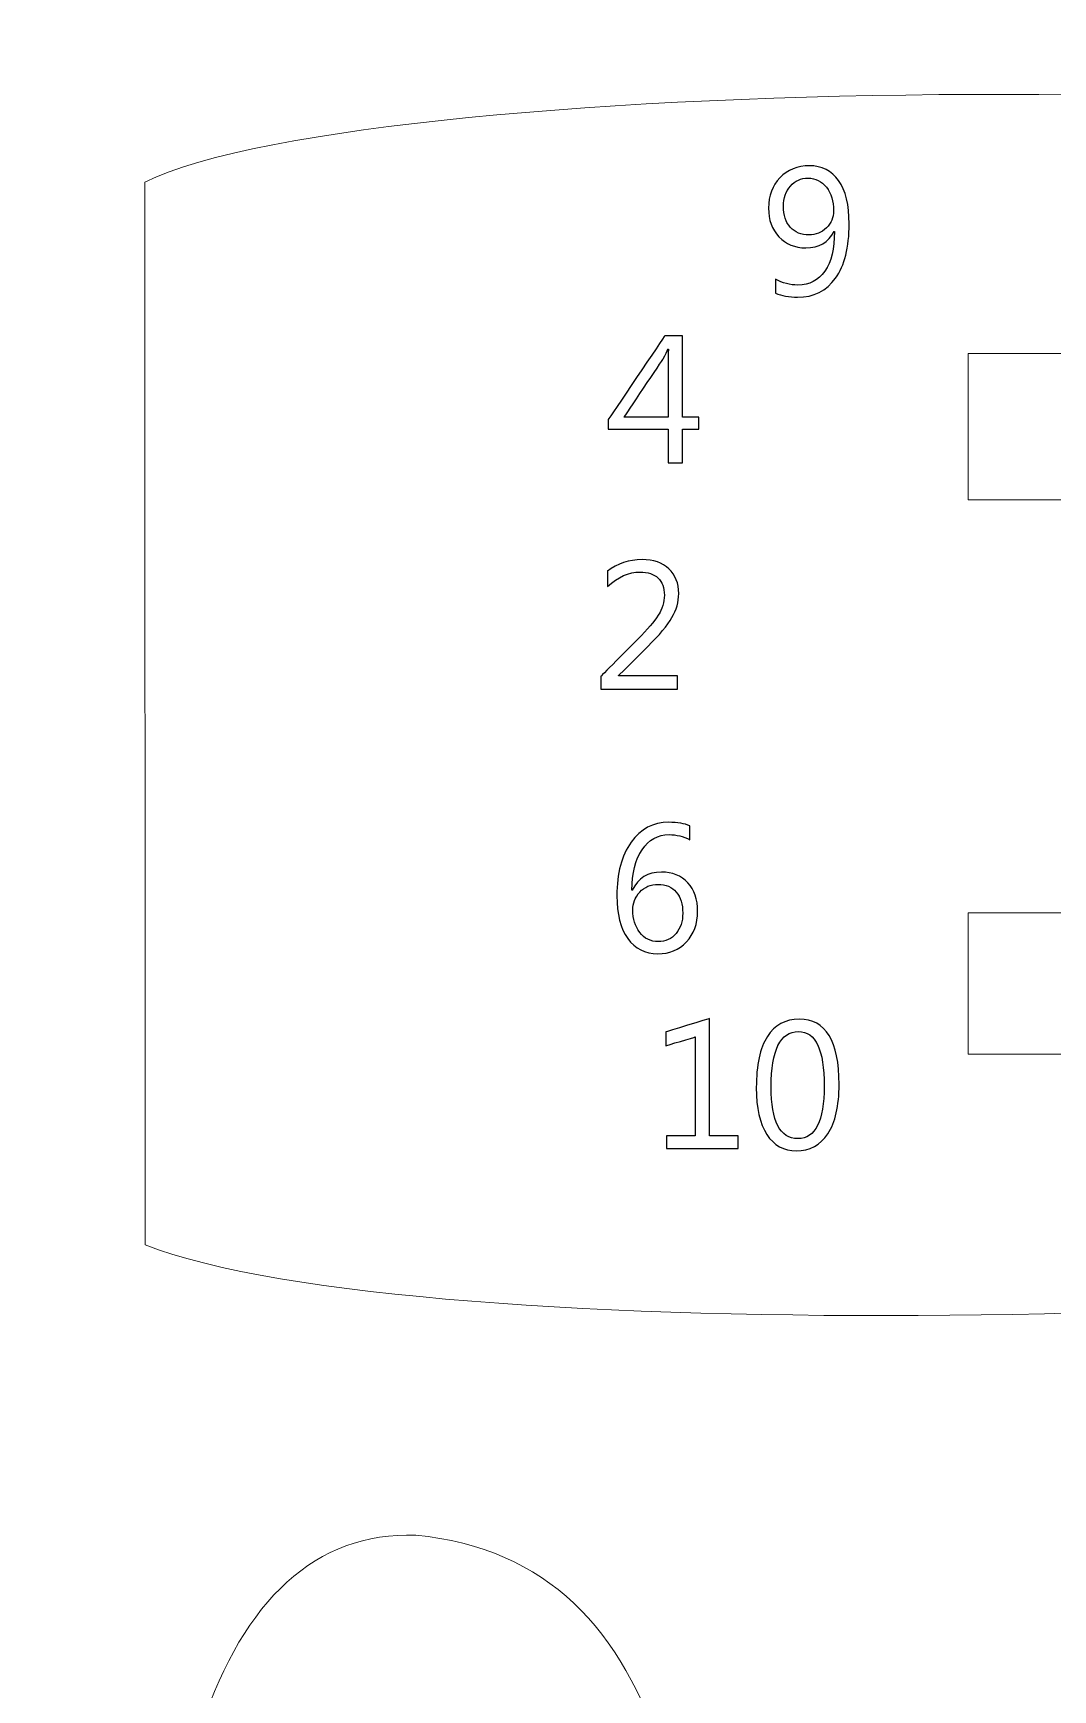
# Model space of a CAD drawing. Header units: centimetres. Extents: x -494 to 505, y -672 to 577.
# Drawn here: x 240 to 300.4, y 412.1 to 510.1 of the extents above; entities that cross this region are included whole.
import ezdxf

# ---------------------------------------------------------------- set-up
doc = ezdxf.new("R2010")
doc.units = ezdxf.units.CM
doc.header["$MEASUREMENT"] = 0
doc.layers.add('Camada 1', color=7, linetype='Continuous')
doc.layers.add('Camada 2', color=10, linetype='Continuous')

msp = doc.modelspace()

# ---------------------------------------------------------------- linework, layer by layer
at = {"layer": 'Camada 1', "lineweight": 9}
for points, knots in [([(489.321094, 568.113926), (482.406706, 574.1035), (461.580484, 576.27647), (432.632866, 575.477132), (432.632866, 575.477132), (375.831354, 571.713868), (319.933828, 566.395616), (265.188446, 559.383184), (265.188446, 559.383184), (251.700538, 557.120806), (244.122448, 551.47972), (244.89664, 542.164016), (244.89664, 542.164016), (245.946168, 533.691084), (255.565402, 526.76806), (265.351006, 526.908268), (265.351006, 526.908268), (303.724818, 528.292314), (336.685382, 521.534644), (376.517662, 498.687598), (376.517662, 498.687598), (410.231844, 479.736912), (448.75323, 453.325484), (480.20478, 439.152792), (480.20478, 439.152792), (480.20478, 439.152792), (483.89413, 437.94299), (483.89413, 437.94299), (483.89413, 437.94299), (488.61345, 436.755286), (491.374684, 437.36514), (491.883954, 440.406028), (491.883954, 440.406028), (504.57227, 475.358206), (499.265448, 542.30778), (489.321094, 568.113926)], [0, 0, 0, 0, 0.1, 0.1, 0.1, 0.10000001, 0.2, 0.2, 0.2, 0.20000001, 0.3, 0.3, 0.3, 0.30000001, 0.4, 0.4, 0.4, 0.40000001, 0.5, 0.5, 0.5, 0.50000001, 0.6, 0.6, 0.6, 0.60000001, 0.7, 0.7, 0.7, 0.70000001, 0.8, 0.8, 0.8, 0.80000001, 1, 1, 1, 1]), ([(246.631714, 501.335548), (246.631714, 501.335548), (246.646446, 438.425336), (246.646446, 438.425336), (246.646446, 438.425336), (262.68553, 432.116484), (325.299578, 433.621688), (343.705942, 438.422796), (343.705942, 438.422796), (343.705942, 438.422796), (343.701878, 449.712588), (343.701878, 449.712588), (343.701878, 449.712588), (343.701878, 449.712588), (295.387014, 449.712588), (295.387014, 449.712588), (295.387014, 449.712588), (295.387014, 449.712588), (295.387014, 458.069696), (295.387014, 458.069696), (295.387014, 458.069696), (295.387014, 458.069696), (343.704418, 458.068172), (343.704418, 458.068172), (343.704418, 458.068172), (343.704418, 458.068172), (343.70899, 482.522784), (343.70899, 482.522784), (343.70899, 482.522784), (343.70899, 482.522784), (295.387014, 482.522784), (295.387014, 482.522784), (295.387014, 482.522784), (295.387014, 482.522784), (295.387014, 491.195868), (295.387014, 491.195868), (295.387014, 491.195868), (295.387014, 491.195868), (343.704926, 491.195868), (343.704926, 491.195868), (343.704926, 491.195868), (343.704926, 491.195868), (343.704926, 501.331484), (343.704926, 501.331484), (343.704926, 501.331484), (331.314806, 508.508), (260.240018, 507.986792), (246.631714, 501.335548)], [0, 0, 0, 0, 0.076923077, 0.076923077, 0.076923077, 0.076923087, 0.153846154, 0.153846154, 0.153846154, 0.153846164, 0.230769231, 0.230769231, 0.230769231, 0.230769241, 0.307692308, 0.307692308, 0.307692308, 0.307692318, 0.384615385, 0.384615385, 0.384615385, 0.384615395, 0.461538462, 0.461538462, 0.461538462, 0.461538472, 0.538461538, 0.538461538, 0.538461538, 0.538461548, 0.615384615, 0.615384615, 0.615384615, 0.615384625, 0.692307692, 0.692307692, 0.692307692, 0.692307702, 0.769230769, 0.769230769, 0.769230769, 0.769230779, 0.846153846, 0.846153846, 0.846153846, 0.846153856, 1, 1, 1, 1]), ([(288.960814, 353.67214), (288.960814, 353.67214), (306.821586, 353.757484), (306.821586, 353.757484), (306.821586, 353.757484), (306.821586, 353.757484), (306.803806, 326.357488), (306.803806, 326.357488), (306.803806, 326.357488), (306.803806, 326.357488), (315.147198, 326.356472), (315.147198, 326.356472), (315.147198, 326.356472), (315.147198, 326.356472), (315.160914, 353.57562), (315.160914, 353.57562), (315.160914, 353.57562), (315.160914, 353.57562), (341.611458, 353.57562), (341.611458, 353.57562), (341.611458, 353.57562), (341.611458, 353.57562), (341.611458, 326.355964), (341.611458, 326.355964), (341.611458, 326.355964), (341.611458, 326.355964), (349.923862, 326.357996), (349.923862, 326.357996), (349.923862, 326.357996), (349.923862, 326.357996), (349.92691, 353.617276), (349.92691, 353.617276), (349.92691, 353.617276), (349.92691, 353.617276), (376.460766, 353.605592), (376.460766, 353.605592), (376.460766, 353.605592), (376.460766, 353.605592), (376.395234, 326.36714), (376.395234, 326.36714), (376.395234, 326.36714), (376.395234, 326.36714), (384.838194, 326.357488), (384.838194, 326.357488), (384.838194, 326.357488), (384.838194, 326.357488), (384.869182, 353.677728), (384.869182, 353.677728), (384.869182, 353.677728), (384.869182, 353.677728), (411.304994, 353.702112), (411.304994, 353.702112), (411.304994, 353.702112), (411.304994, 353.702112), (411.304994, 326.35952), (411.304994, 326.35952), (411.304994, 326.35952), (411.304994, 326.35952), (419.585902, 326.365108), (419.585902, 326.365108), (419.585902, 326.365108), (419.585902, 326.365108), (419.720522, 353.670108), (419.720522, 353.670108), (419.720522, 353.670108), (419.720522, 353.670108), (446.437766, 353.618292), (446.437766, 353.618292), (446.437766, 353.618292), (446.437766, 353.618292), (446.52311, 326.358504), (446.52311, 326.358504), (446.52311, 326.358504), (446.52311, 326.358504), (454.750678, 326.360536), (454.750678, 326.360536), (454.750678, 326.360536), (454.750678, 326.360536), (454.791826, 353.618292), (454.791826, 353.618292), (454.791826, 353.618292), (454.791826, 353.618292), (489.229146, 353.633024), (489.229146, 353.633024), (489.229146, 353.633024), (489.229146, 353.633024), (489.287566, 342.489536), (489.287566, 342.489536), (489.287566, 342.489536), (489.287566, 342.489536), (481.005134, 342.497156), (481.005134, 342.497156), (481.005134, 342.497156), (481.005134, 342.497156), (481.005642, 309.723028), (481.005642, 309.723028), (481.005642, 309.723028), (481.005642, 309.723028), (489.285534, 309.728616), (489.285534, 309.728616), (489.285534, 309.728616), (489.285534, 309.728616), (489.28401, 298.680632), (489.28401, 298.680632), (489.28401, 298.680632), (489.28401, 298.680632), (280.265378, 298.67606), (280.265378, 298.67606), (280.265378, 298.67606), (280.265378, 298.67606), (280.256742, 315.430408), (280.256742, 315.430408), (280.256742, 315.430408), (280.256742, 315.430408), (252.19279, 315.430408), (252.19279, 315.430408), (252.19279, 315.430408), (247.88749, 315.334904), (245.91899, 310.748172), (245.883938, 302.43526), (245.883938, 302.43526), (246.230902, 288.837116), (238.245142, 283.140404), (231.76103, 283.8704), (231.76103, 283.8704), (231.76103, 283.8704), (235.595922, 314.865512), (235.595922, 314.865512), (235.595922, 314.865512), (235.595922, 314.865512), (227.385626, 315.718444), (227.385626, 315.718444), (227.385626, 315.718444), (227.385626, 315.718444), (224.653602, 295.469056), (224.653602, 295.469056), (224.653602, 295.469056), (224.653602, 295.469056), (5.72135, 295.22674), (5.72135, 295.22674), (5.72135, 295.22674), (5.72135, 295.22674), (5.716778, 279.167844), (5.716778, 279.167844), (5.716778, 279.167844), (5.716778, 279.167844), (-2.628138, 279.165304), (-2.628138, 279.165304), (-2.628138, 279.165304), (-2.628138, 279.165304), (-2.98577, 224.0915), (-2.98577, 224.0915), (-2.98577, 224.0915), (-2.98577, 224.0915), (-88.789002, 214.483696), (-88.789002, 214.483696), (-88.789002, 214.483696), (-88.789002, 214.483696), (-160.134554, 214.52332), (-160.134554, 214.52332), (-160.134554, 214.52332), (-163.876482, 213.130384), (-165.443662, 209.995516), (-164.388038, 204.757528), (-164.388038, 204.757528), (-164.388038, 204.757528), (-161.889694, 196.939916), (-161.889694, 196.939916), (-161.889694, 196.939916), (-159.55137, 189.6237), (-158.882842, 185.430668), (-164.745162, 183.003444), (-164.745162, 183.003444), (-164.745162, 183.003444), (-175.274478, 179.070508), (-175.274478, 179.070508), (-175.274478, 179.070508), (-189.770766, 172.492416), (-191.904366, 158.459424), (-185.580274, 139.325096), (-185.580274, 139.325096), (-182.29707, 128.78308), (-186.260486, 121.438924), (-192.412366, 123.689364), (-192.412366, 123.689364), (-192.412366, 123.689364), (-261.359142, 146.906996), (-261.359142, 146.906996), (-261.359142, 146.906996), (-259.768086, 152.90292), (-257.854958, 158.898844), (-255.620774, 164.893752), (-255.620774, 164.893752), (-255.620774, 164.893752), (-235.993178, 156.483304), (-235.993178, 156.483304), (-235.993178, 156.483304), (-235.993178, 156.483304), (-233.24947, 164.39388), (-233.24947, 164.39388), (-233.24947, 164.39388), (-233.24947, 164.39388), (-252.959362, 172.804328), (-252.959362, 172.804328), (-252.959362, 172.804328), (-249.96013, 179.295044), (-246.799354, 185.623708), (-243.478558, 191.789812), (-243.478558, 191.789812), (-243.478558, 191.789812), (-223.85147, 181.048152), (-223.85147, 181.048152), (-223.85147, 181.048152), (-223.85147, 181.048152), (-219.526358, 188.126116), (-219.526358, 188.126116), (-219.526358, 188.126116), (-219.526358, 188.126116), (-238.904526, 198.951596), (-238.904526, 198.951596), (-238.904526, 198.951596), (-235.729018, 204.52842), (-232.421938, 209.843116), (-228.924866, 214.772748), (-228.924866, 214.772748), (-228.924866, 214.772748), (-210.96097, 202.698604), (-210.96097, 202.698604), (-210.96097, 202.698604), (-210.96097, 202.698604), (-206.469742, 209.526632), (-206.469742, 209.526632), (-206.469742, 209.526632), (-206.469742, 209.526632), (-224.18421, 221.600776), (-224.18421, 221.600776), (-224.18421, 221.600776), (-220.36151, 226.60102), (-216.750138, 231.702356), (-213.372446, 236.922564), (-213.372446, 236.922564), (-213.372446, 236.922564), (-194.826382, 225.348292), (-194.826382, 225.348292), (-194.826382, 225.348292), (-194.826382, 225.348292), (-191.25057, 232.592372), (-191.25057, 232.592372), (-191.25057, 232.592372), (-191.25057, 232.592372), (-209.380582, 244.333776), (-209.380582, 244.333776), (-209.380582, 244.333776), (-202.259946, 261.027672), (-207.195166, 274.737068), (-227.065078, 282.88488), (-227.065078, 282.88488), (-261.775194, 290.706048), (-301.116238, 286.78124), (-337.022694, 269.0622), (-337.022694, 269.0622), (-362.833158, 254.920496), (-388.11327, 237.066328), (-415.161222, 221.333568), (-415.161222, 221.333568), (-428.876714, 212.451696), (-442.468254, 204.489812), (-456.981306, 198.090028), (-456.981306, 198.090028), (-462.47939, 196.298312), (-466.306662, 195.61048), (-468.373206, 196.760592), (-468.373206, 196.760592), (-481.297234, 208.35874), (-487.891074, 236.208316), (-486.846118, 283.671264), (-486.846118, 283.671264), (-484.055166, 323.948552), (-477.369886, 350.249236), (-465.985606, 359.680256), (-465.985606, 359.680256), (-455.591418, 363.607604), (-416.449002, 364.2106), (-357.647494, 359.764076), (-357.647494, 359.764076), (-317.62573, 356.62108), (-277.81377, 352.853244), (-238.131858, 348.694756), (-238.131858, 348.694756), (-214.866474, 346.01658), (-195.551298, 366.45342), (-178.214274, 397.942308), (-178.214274, 397.942308), (-183.909462, 398.922748), (-187.93587, 403.347936), (-188.438282, 412.292292), (-188.438282, 412.292292), (-188.327538, 422.884092), (-183.723026, 428.164752), (-174.94631, 428.932848), (-174.94631, 428.932848), (-171.28617, 428.963836), (-167.626538, 428.92218), (-163.96843, 428.50308), (-163.96843, 428.50308), (-159.001206, 427.909736), (-156.690822, 430.099216), (-156.854398, 436.178452), (-156.854398, 436.178452), (-156.854398, 436.178452), (-156.778198, 448.203828), (-156.778198, 448.203828), (-156.778198, 448.203828), (-156.778198, 448.203828), (-147.700746, 448.20332), (-147.700746, 448.20332), (-147.700746, 448.20332), (-147.700746, 448.20332), (-147.697698, 465.516468), (-147.697698, 465.516468), (-147.697698, 465.516468), (-147.697698, 465.516468), (-132.459222, 465.506816), (-132.459222, 465.506816), (-132.459222, 465.506816), (-132.459222, 465.506816), (-117.536722, 483.837996), (-117.536722, 483.837996), (-117.536722, 483.837996), (-117.536722, 483.837996), (-45.491654, 483.825804), (-45.491654, 483.825804), (-45.491654, 483.825804), (-45.491654, 483.825804), (-45.47489, 454.015348), (-45.47489, 454.015348), (-45.47489, 454.015348), (-45.47489, 454.015348), (-36.796218, 454.018396), (-36.796218, 454.018396), (-36.796218, 454.018396), (-36.796218, 454.018396), (-36.920678, 434.287168), (-36.920678, 434.287168), (-36.920678, 434.287168), (-37.163502, 430.041812), (-40.062658, 428.173896), (-44.477686, 427.461172), (-44.477686, 427.461172), (-44.477686, 427.461172), (-58.86831, 427.45914), (-58.86831, 427.45914), (-58.86831, 427.45914), (-58.86831, 427.45914), (-58.872882, 414.921192), (-58.872882, 414.921192), (-58.872882, 414.921192), (-58.872882, 414.921192), (-43.79849, 414.921192), (-43.79849, 414.921192), (-43.79849, 414.921192), (-24.761698, 414.171384), (-13.673582, 411.255972), (-8.36295, 404.78964), (-8.36295, 404.78964), (-4.952238, 400.746468), (-2.86385, 396.261336), (-2.70891, 391.1346), (-2.70891, 391.1346), (-2.70891, 391.1346), (-2.534666, 366.474248), (-2.534666, 366.474248), (-2.534666, 366.474248), (-2.534666, 366.474248), (5.877814, 366.480344), (5.877814, 366.480344), (5.877814, 366.480344), (5.877814, 366.480344), (5.90169, 347.073728), (5.90169, 347.073728), (5.90169, 347.073728), (5.90169, 347.073728), (233.39171, 347.06814), (233.39171, 347.06814), (233.39171, 347.06814), (233.39171, 347.06814), (233.356658, 357.819452), (233.356658, 357.819452), (233.356658, 357.819452), (238.909098, 375.214388), (244.365526, 393.373356), (250.012962, 410.004768), (250.012962, 410.004768), (252.496066, 417.378896), (256.725674, 421.44188), (262.677402, 421.235124), (262.677402, 421.235124), (270.499078, 420.488872), (274.919186, 415.631376), (277.312882, 408.136344), (277.312882, 408.136344), (281.81935, 390.775952), (285.049722, 371.798088), (288.960814, 353.67214)], [0, 0, 0, 0, 0.009803922, 0.009803922, 0.009803922, 0.009803932, 0.019607843, 0.019607843, 0.019607843, 0.019607853, 0.029411765, 0.029411765, 0.029411765, 0.029411775, 0.039215686, 0.039215686, 0.039215686, 0.039215696, 0.049019608, 0.049019608, 0.049019608, 0.049019618, 0.058823529, 0.058823529, 0.058823529, 0.058823539, 0.068627451, 0.068627451, 0.068627451, 0.068627461, 0.078431373, 0.078431373, 0.078431373, 0.078431383, 0.088235294, 0.088235294, 0.088235294, 0.088235304, 0.098039216, 0.098039216, 0.098039216, 0.098039226, 0.107843137, 0.107843137, 0.107843137, 0.107843147, 0.117647059, 0.117647059, 0.117647059, 0.117647069, 0.12745098, 0.12745098, 0.12745098, 0.12745099, 0.137254902, 0.137254902, 0.137254902, 0.137254912, 0.147058824, 0.147058824, 0.147058824, 0.147058834, 0.156862745, 0.156862745, 0.156862745, 0.156862755, 0.166666667, 0.166666667, 0.166666667, 0.166666677, 0.176470588, 0.176470588, 0.176470588, 0.176470598, 0.18627451, 0.18627451, 0.18627451, 0.18627452, 0.196078431, 0.196078431, 0.196078431, 0.196078441, 0.205882353, 0.205882353, 0.205882353, 0.205882363, 0.215686275, 0.215686275, 0.215686275, 0.215686285, 0.225490196, 0.225490196, 0.225490196, 0.225490206, 0.235294118, 0.235294118, 0.235294118, 0.235294128, 0.245098039, 0.245098039, 0.245098039, 0.245098049, 0.254901961, 0.254901961, 0.254901961, 0.254901971, 0.264705882, 0.264705882, 0.264705882, 0.264705892, 0.274509804, 0.274509804, 0.274509804, 0.274509814, 0.284313725, 0.284313725, 0.284313725, 0.284313735, 0.294117647, 0.294117647, 0.294117647, 0.294117657, 0.303921569, 0.303921569, 0.303921569, 0.303921579, 0.31372549, 0.31372549, 0.31372549, 0.3137255, 0.323529412, 0.323529412, 0.323529412, 0.323529422, 0.333333333, 0.333333333, 0.333333333, 0.333333343, 0.343137255, 0.343137255, 0.343137255, 0.343137265, 0.352941176, 0.352941176, 0.352941176, 0.352941186, 0.362745098, 0.362745098, 0.362745098, 0.362745108, 0.37254902, 0.37254902, 0.37254902, 0.37254903, 0.382352941, 0.382352941, 0.382352941, 0.382352951, 0.392156863, 0.392156863, 0.392156863, 0.392156873, 0.401960784, 0.401960784, 0.401960784, 0.401960794, 0.411764706, 0.411764706, 0.411764706, 0.411764716, 0.421568627, 0.421568627, 0.421568627, 0.421568637, 0.431372549, 0.431372549, 0.431372549, 0.431372559, 0.441176471, 0.441176471, 0.441176471, 0.441176481, 0.450980392, 0.450980392, 0.450980392, 0.450980402, 0.460784314, 0.460784314, 0.460784314, 0.460784324, 0.470588235, 0.470588235, 0.470588235, 0.470588245, 0.480392157, 0.480392157, 0.480392157, 0.480392167, 0.490196078, 0.490196078, 0.490196078, 0.490196088, 0.5, 0.5, 0.5, 0.50000001, 0.509803922, 0.509803922, 0.509803922, 0.509803932, 0.519607843, 0.519607843, 0.519607843, 0.519607853, 0.529411765, 0.529411765, 0.529411765, 0.529411775, 0.539215686, 0.539215686, 0.539215686, 0.539215696, 0.549019608, 0.549019608, 0.549019608, 0.549019618, 0.558823529, 0.558823529, 0.558823529, 0.558823539, 0.568627451, 0.568627451, 0.568627451, 0.568627461, 0.578431373, 0.578431373, 0.578431373, 0.578431383, 0.588235294, 0.588235294, 0.588235294, 0.588235304, 0.598039216, 0.598039216, 0.598039216, 0.598039226, 0.607843137, 0.607843137, 0.607843137, 0.607843147, 0.617647059, 0.617647059, 0.617647059, 0.617647069, 0.62745098, 0.62745098, 0.62745098, 0.62745099, 0.637254902, 0.637254902, 0.637254902, 0.637254912, 0.647058824, 0.647058824, 0.647058824, 0.647058834, 0.656862745, 0.656862745, 0.656862745, 0.656862755, 0.666666667, 0.666666667, 0.666666667, 0.666666677, 0.676470588, 0.676470588, 0.676470588, 0.676470598, 0.68627451, 0.68627451, 0.68627451, 0.68627452, 0.696078431, 0.696078431, 0.696078431, 0.696078441, 0.705882353, 0.705882353, 0.705882353, 0.705882363, 0.715686275, 0.715686275, 0.715686275, 0.715686285, 0.725490196, 0.725490196, 0.725490196, 0.725490206, 0.735294118, 0.735294118, 0.735294118, 0.735294128, 0.745098039, 0.745098039, 0.745098039, 0.745098049, 0.754901961, 0.754901961, 0.754901961, 0.754901971, 0.764705882, 0.764705882, 0.764705882, 0.764705892, 0.774509804, 0.774509804, 0.774509804, 0.774509814, 0.784313725, 0.784313725, 0.784313725, 0.784313735, 0.794117647, 0.794117647, 0.794117647, 0.794117657, 0.803921569, 0.803921569, 0.803921569, 0.803921579, 0.81372549, 0.81372549, 0.81372549, 0.8137255, 0.823529412, 0.823529412, 0.823529412, 0.823529422, 0.833333333, 0.833333333, 0.833333333, 0.833333343, 0.843137255, 0.843137255, 0.843137255, 0.843137265, 0.852941176, 0.852941176, 0.852941176, 0.852941186, 0.862745098, 0.862745098, 0.862745098, 0.862745108, 0.87254902, 0.87254902, 0.87254902, 0.87254903, 0.882352941, 0.882352941, 0.882352941, 0.882352951, 0.892156863, 0.892156863, 0.892156863, 0.892156873, 0.901960784, 0.901960784, 0.901960784, 0.901960794, 0.911764706, 0.911764706, 0.911764706, 0.911764716, 0.921568627, 0.921568627, 0.921568627, 0.921568637, 0.931372549, 0.931372549, 0.931372549, 0.931372559, 0.941176471, 0.941176471, 0.941176471, 0.941176481, 0.950980392, 0.950980392, 0.950980392, 0.950980402, 0.960784314, 0.960784314, 0.960784314, 0.960784324, 0.970588235, 0.970588235, 0.970588235, 0.970588245, 0.980392157, 0.980392157, 0.980392157, 0.980392167, 1, 1, 1, 1])]:
    msp.add_open_spline(points, degree=3, knots=knots, dxfattribs=at)
at = {"layer": 'Camada 2'}
for points, knots in [([(283.969714, 494.7666), (283.969714, 494.7666), (283.969714, 495.592608), (283.969714, 495.592608), (283.969714, 495.592608), (284.389068, 495.354356), (284.833568, 495.235992), (285.30296, 495.235992), (285.30296, 495.235992), (285.984188, 495.235992), (286.516318, 495.51209), (286.894524, 496.062254), (286.894524, 496.062254), (287.274508, 496.612418), (287.4645, 497.3955), (287.4645, 498.408198), (287.4645, 498.408198), (287.457134, 498.404642), (287.450022, 498.404642), (287.44291, 498.408198), (287.44291, 498.408198), (287.122108, 497.763038), (286.561276, 497.440458), (285.765494, 497.440458), (285.765494, 497.440458), (285.120334, 497.440458), (284.593284, 497.659152), (284.179518, 498.096286), (284.179518, 498.096286), (283.767276, 498.533674), (283.561028, 499.098062), (283.561028, 499.786402), (283.561028, 499.786402), (283.561028, 500.521224), (283.786834, 501.124982), (284.240224, 501.594628), (284.240224, 501.594628), (284.693868, 502.066052), (285.272734, 502.300748), (285.980632, 502.300748), (285.980632, 502.300748), (286.720788, 502.300748), (287.2994, 502.00687), (287.71342, 501.420638), (287.71342, 501.420638), (288.12744, 500.83466), (288.335466, 499.97995), (288.335466, 498.85981), (288.335466, 498.85981), (288.335466, 497.46916), (288.06648, 496.39728), (287.527238, 495.644678), (287.527238, 495.644678), (286.98952, 494.892076), (286.240474, 494.515648), (285.281624, 494.515648), (285.281624, 494.515648), (284.777942, 494.515648), (284.340808, 494.599976), (283.969714, 494.7666)], [0, 0, 0, 0, 0.0625, 0.0625, 0.0625, 0.06250001, 0.125, 0.125, 0.125, 0.12500001, 0.1875, 0.1875, 0.1875, 0.18750001, 0.25, 0.25, 0.25, 0.25000001, 0.3125, 0.3125, 0.3125, 0.31250001, 0.375, 0.375, 0.375, 0.37500001, 0.4375, 0.4375, 0.4375, 0.43750001, 0.5, 0.5, 0.5, 0.50000001, 0.5625, 0.5625, 0.5625, 0.56250001, 0.625, 0.625, 0.625, 0.62500001, 0.6875, 0.6875, 0.6875, 0.68750001, 0.75, 0.75, 0.75, 0.75000001, 0.8125, 0.8125, 0.8125, 0.81250001, 0.875, 0.875, 0.875, 0.87500001, 1, 1, 1, 1]), ([(285.89986, 501.569482), (285.484062, 501.569482), (285.138114, 501.413526), (284.860492, 501.10009), (284.860492, 501.10009), (284.582616, 500.7864), (284.442916, 500.388382), (284.442916, 499.904512), (284.442916, 499.904512), (284.442916, 499.375938), (284.57906, 498.96014), (284.851348, 498.657372), (284.851348, 498.657372), (285.12389, 498.35435), (285.492952, 498.203982), (285.959042, 498.203982), (285.959042, 498.203982), (286.363918, 498.203982), (286.70631, 498.341904), (286.987742, 498.617748), (286.987742, 498.617748), (287.269174, 498.895624), (287.410652, 499.232682), (287.410652, 499.632224), (287.410652, 499.632224), (287.410652, 500.2022), (287.270952, 500.668036), (286.991298, 501.028208), (286.991298, 501.028208), (286.711644, 501.38838), (286.347916, 501.569482), (285.89986, 501.569482)], [0, 0, 0, 0, 0.111111111, 0.111111111, 0.111111111, 0.111111121, 0.222222222, 0.222222222, 0.222222222, 0.222222232, 0.333333333, 0.333333333, 0.333333333, 0.333333343, 0.444444444, 0.444444444, 0.444444444, 0.444444454, 0.555555556, 0.555555556, 0.555555556, 0.555555566, 0.666666667, 0.666666667, 0.666666667, 0.666666677, 0.777777778, 0.777777778, 0.777777778, 0.777777788, 1, 1, 1, 1]), ([(279.428956, 486.713276), (279.428956, 486.713276), (278.461216, 486.713276), (278.461216, 486.713276), (278.461216, 486.713276), (278.461216, 486.713276), (278.461216, 484.71328), (278.461216, 484.71328), (278.461216, 484.71328), (278.461216, 484.71328), (277.611586, 484.71328), (277.611586, 484.71328), (277.611586, 484.71328), (277.611586, 484.71328), (277.611586, 486.713276), (277.611586, 486.713276), (277.611586, 486.713276), (277.611586, 486.713276), (274.073874, 486.713276), (274.073874, 486.713276), (274.073874, 486.713276), (274.073874, 486.713276), (274.073874, 487.27614), (274.073874, 487.27614), (274.073874, 487.27614), (274.073874, 487.27614), (277.423372, 492.240316), (277.423372, 492.240316), (277.423372, 492.240316), (277.423372, 492.240316), (278.461216, 492.240316), (278.461216, 492.240316), (278.461216, 492.240316), (278.461216, 492.240316), (278.461216, 487.412284), (278.461216, 487.412284), (278.461216, 487.412284), (278.461216, 487.412284), (279.428956, 487.412284), (279.428956, 487.412284), (279.428956, 487.412284), (279.428956, 487.412284), (279.428956, 486.713276), (279.428956, 486.713276)], [0, 0, 0, 0, 0.083333333, 0.083333333, 0.083333333, 0.083333343, 0.166666667, 0.166666667, 0.166666667, 0.166666677, 0.25, 0.25, 0.25, 0.25000001, 0.333333333, 0.333333333, 0.333333333, 0.333333343, 0.416666667, 0.416666667, 0.416666667, 0.416666677, 0.5, 0.5, 0.5, 0.50000001, 0.583333333, 0.583333333, 0.583333333, 0.583333343, 0.666666667, 0.666666667, 0.666666667, 0.666666677, 0.75, 0.75, 0.75, 0.75000001, 0.833333333, 0.833333333, 0.833333333, 0.833333343, 1, 1, 1, 1]), ([(277.611586, 487.412284), (277.611586, 487.412284), (277.611586, 490.665008), (277.611586, 490.665008), (277.611586, 490.665008), (277.611586, 490.896148), (277.618698, 491.15599), (277.633176, 491.442756), (277.633176, 491.442756), (277.633176, 491.442756), (277.611586, 491.442756), (277.611586, 491.442756), (277.611586, 491.442756), (277.563326, 491.315502), (277.466552, 491.123732), (277.323042, 490.865668), (277.323042, 490.865668), (277.323042, 490.865668), (275.007578, 487.412284), (275.007578, 487.412284), (275.007578, 487.412284), (275.007578, 487.412284), (277.611586, 487.412284), (277.611586, 487.412284)], [0, 0, 0, 0, 0.142857143, 0.142857143, 0.142857143, 0.142857153, 0.285714286, 0.285714286, 0.285714286, 0.285714296, 0.428571429, 0.428571429, 0.428571429, 0.428571439, 0.571428571, 0.571428571, 0.571428571, 0.571428581, 0.714285714, 0.714285714, 0.714285714, 0.714285724, 1, 1, 1, 1]), ([(278.17826, 471.32748), (278.17826, 471.32748), (273.64055, 471.32748), (273.64055, 471.32748), (273.64055, 471.32748), (273.64055, 471.32748), (273.64055, 472.091004), (273.64055, 472.091004), (273.64055, 472.091004), (273.64055, 472.091004), (275.834094, 474.29166), (275.834094, 474.29166), (275.834094, 474.29166), (276.394926, 474.852492), (276.794722, 475.318582), (277.032974, 475.691454), (277.032974, 475.691454), (277.273258, 476.064072), (277.393146, 476.463868), (277.393146, 476.886778), (277.393146, 476.886778), (277.393146, 477.320356), (277.269448, 477.657414), (277.020528, 477.895666), (277.020528, 477.895666), (276.771354, 478.133918), (276.418294, 478.252282), (275.95957, 478.252282), (275.95957, 478.252282), (275.287486, 478.252282), (274.644104, 477.965516), (274.027646, 477.391984), (274.027646, 477.391984), (274.027646, 477.391984), (274.027646, 478.295208), (274.027646, 478.295208), (274.027646, 478.295208), (274.615402, 478.754186), (275.299932, 478.983548), (276.079458, 478.983548), (276.079458, 478.983548), (276.751542, 478.983548), (277.28037, 478.800668), (277.665688, 478.43694), (277.665688, 478.43694), (278.051006, 478.073212), (278.242776, 477.583754), (278.242776, 476.970852), (278.242776, 476.970852), (278.242776, 476.48876), (278.110188, 476.015812), (277.84298, 475.555056), (277.84298, 475.555056), (277.577804, 475.094554), (277.099268, 474.5228), (276.409404, 473.840048), (276.409404, 473.840048), (276.409404, 473.840048), (274.672806, 472.123262), (274.672806, 472.123262), (274.672806, 472.123262), (274.672806, 472.123262), (274.672806, 472.101672), (274.672806, 472.101672), (274.672806, 472.101672), (274.672806, 472.101672), (278.17826, 472.101672), (278.17826, 472.101672), (278.17826, 472.101672), (278.17826, 472.101672), (278.17826, 471.32748), (278.17826, 471.32748)], [0, 0, 0, 0, 0.052631579, 0.052631579, 0.052631579, 0.052631589, 0.105263158, 0.105263158, 0.105263158, 0.105263168, 0.157894737, 0.157894737, 0.157894737, 0.157894747, 0.210526316, 0.210526316, 0.210526316, 0.210526326, 0.263157895, 0.263157895, 0.263157895, 0.263157905, 0.315789474, 0.315789474, 0.315789474, 0.315789484, 0.368421053, 0.368421053, 0.368421053, 0.368421063, 0.421052632, 0.421052632, 0.421052632, 0.421052642, 0.473684211, 0.473684211, 0.473684211, 0.473684221, 0.526315789, 0.526315789, 0.526315789, 0.526315799, 0.578947368, 0.578947368, 0.578947368, 0.578947378, 0.631578947, 0.631578947, 0.631578947, 0.631578957, 0.684210526, 0.684210526, 0.684210526, 0.684210536, 0.736842105, 0.736842105, 0.736842105, 0.736842115, 0.789473684, 0.789473684, 0.789473684, 0.789473694, 0.842105263, 0.842105263, 0.842105263, 0.842105273, 0.894736842, 0.894736842, 0.894736842, 0.894736852, 1, 1, 1, 1]), ([(278.901906, 463.22361), (278.901906, 463.22361), (278.901906, 462.40827), (278.901906, 462.40827), (278.901906, 462.40827), (278.513032, 462.607152), (278.1046, 462.707482), (277.674324, 462.707482), (277.674324, 462.707482), (277.007574, 462.707482), (276.473666, 462.410048), (276.072092, 461.814926), (276.072092, 461.814926), (275.67255, 461.220058), (275.47189, 460.422498), (275.47189, 459.424278), (275.47189, 459.424278), (275.47189, 459.424278), (275.493226, 459.424278), (275.493226, 459.424278), (275.493226, 459.424278), (275.84273, 460.135732), (276.416262, 460.492348), (277.213822, 460.492348), (277.213822, 460.492348), (277.871428, 460.492348), (278.39289, 460.28102), (278.782018, 459.859888), (278.782018, 459.859888), (279.170892, 459.436978), (279.36444, 458.872336), (279.36444, 458.164438), (279.36444, 458.164438), (279.36444, 457.42606), (279.14219, 456.822048), (278.69769, 456.354434), (278.69769, 456.354434), (278.25319, 455.886566), (277.688802, 455.653648), (277.004018, 455.653648), (277.004018, 455.653648), (276.24786, 455.653648), (275.654516, 455.954638), (275.224494, 456.556872), (275.224494, 456.556872), (274.794472, 457.159106), (274.579334, 458.004926), (274.579334, 459.094586), (274.579334, 459.094586), (274.579334, 460.415386), (274.860766, 461.469232), (275.423376, 462.25587), (275.423376, 462.25587), (275.98624, 463.04454), (276.729952, 463.438748), (277.652988, 463.438748), (277.652988, 463.438748), (278.178006, 463.438748), (278.593804, 463.36712), (278.901906, 463.22361)], [0, 0, 0, 0, 0.0625, 0.0625, 0.0625, 0.06250001, 0.125, 0.125, 0.125, 0.12500001, 0.1875, 0.1875, 0.1875, 0.18750001, 0.25, 0.25, 0.25, 0.25000001, 0.3125, 0.3125, 0.3125, 0.31250001, 0.375, 0.375, 0.375, 0.37500001, 0.4375, 0.4375, 0.4375, 0.43750001, 0.5, 0.5, 0.5, 0.50000001, 0.5625, 0.5625, 0.5625, 0.56250001, 0.625, 0.625, 0.625, 0.62500001, 0.6875, 0.6875, 0.6875, 0.68750001, 0.75, 0.75, 0.75, 0.75000001, 0.8125, 0.8125, 0.8125, 0.81250001, 0.875, 0.875, 0.875, 0.87500001, 1, 1, 1, 1]), ([(277.022052, 459.761336), (276.577552, 459.761336), (276.21738, 459.610714), (275.941282, 459.309724), (275.941282, 459.309724), (275.66366, 459.006702), (275.525484, 458.651864), (275.525484, 458.2414), (275.525484, 458.2414), (275.525484, 457.725272), (275.66366, 457.28636), (275.937726, 456.9206), (275.937726, 456.9206), (276.212046, 456.556872), (276.577552, 456.373992), (277.03272, 456.373992), (277.03272, 456.373992), (277.466552, 456.373992), (277.817834, 456.533504), (278.08301, 456.85075), (278.08301, 456.85075), (278.349964, 457.167996), (278.482552, 457.569316), (278.482552, 458.056996), (278.482552, 458.056996), (278.482552, 458.590904), (278.355298, 459.006702), (278.099012, 459.309724), (278.099012, 459.309724), (277.842726, 459.610714), (277.484332, 459.761336), (277.022052, 459.761336)], [0, 0, 0, 0, 0.111111111, 0.111111111, 0.111111111, 0.111111121, 0.222222222, 0.222222222, 0.222222222, 0.222222232, 0.333333333, 0.333333333, 0.333333333, 0.333333343, 0.444444444, 0.444444444, 0.444444444, 0.444444454, 0.555555556, 0.555555556, 0.555555556, 0.555555566, 0.666666667, 0.666666667, 0.666666667, 0.666666677, 0.777777778, 0.777777778, 0.777777778, 0.777777788, 1, 1, 1, 1]), ([(281.77236, 444.12408), (281.77236, 444.12408), (277.514304, 444.12408), (277.514304, 444.12408), (277.514304, 444.12408), (277.514304, 444.12408), (277.514304, 444.876682), (277.514304, 444.876682), (277.514304, 444.876682), (277.514304, 444.876682), (279.213056, 444.876682), (279.213056, 444.876682), (279.213056, 444.876682), (279.213056, 444.876682), (279.213056, 450.729858), (279.213056, 450.729858), (279.213056, 450.729858), (279.213056, 450.729858), (277.471124, 450.210174), (277.471124, 450.210174), (277.471124, 450.210174), (277.471124, 450.210174), (277.471124, 451.027292), (277.471124, 451.027292), (277.471124, 451.027292), (277.471124, 451.027292), (280.073354, 451.823074), (280.073354, 451.823074), (280.073354, 451.823074), (280.073354, 451.823074), (280.073354, 444.876682), (280.073354, 444.876682), (280.073354, 444.876682), (280.073354, 444.876682), (281.77236, 444.876682), (281.77236, 444.876682), (281.77236, 444.876682), (281.77236, 444.876682), (281.77236, 444.12408), (281.77236, 444.12408)], [0, 0, 0, 0, 0.090909091, 0.090909091, 0.090909091, 0.090909101, 0.181818182, 0.181818182, 0.181818182, 0.181818192, 0.272727273, 0.272727273, 0.272727273, 0.272727283, 0.363636364, 0.363636364, 0.363636364, 0.363636374, 0.454545455, 0.454545455, 0.454545455, 0.454545465, 0.545454545, 0.545454545, 0.545454545, 0.545454555, 0.636363636, 0.636363636, 0.636363636, 0.636363646, 0.727272727, 0.727272727, 0.727272727, 0.727272737, 0.818181818, 0.818181818, 0.818181818, 0.818181828, 1, 1, 1, 1]), ([(285.209742, 443.995048), (284.464252, 443.995048), (283.881576, 444.31585), (283.464254, 444.955676), (283.464254, 444.955676), (283.046678, 445.59728), (282.836874, 446.523872), (282.836874, 447.735198), (282.836874, 447.735198), (282.836874, 449.06692), (283.055568, 450.072252), (283.490924, 450.755004), (283.490924, 450.755004), (283.926534, 451.437756), (284.555438, 451.780148), (285.378144, 451.780148), (285.378144, 451.780148), (286.953452, 451.780148), (287.74009, 450.493384), (287.74009, 447.919856), (287.74009, 447.919856), (287.74009, 446.64376), (287.51784, 445.672464), (287.073594, 445.00038), (287.073594, 445.00038), (286.629094, 444.330074), (286.007302, 443.995048), (285.209742, 443.995048)], [0, 0, 0, 0, 0.125, 0.125, 0.125, 0.12500001, 0.25, 0.25, 0.25, 0.25000001, 0.375, 0.375, 0.375, 0.37500001, 0.5, 0.5, 0.5, 0.50000001, 0.625, 0.625, 0.625, 0.62500001, 0.75, 0.75, 0.75, 0.75000001, 1, 1, 1, 1]), ([(285.32963, 451.048882), (284.256226, 451.048882), (283.718508, 449.957444), (283.718508, 447.774568), (283.718508, 447.774568), (283.718508, 445.735202), (284.245558, 444.715392), (285.299404, 444.715392), (285.299404, 444.715392), (286.338772, 444.715392), (286.858456, 445.753236), (286.858456, 447.826638), (286.858456, 447.826638), (286.858456, 449.975478), (286.34944, 451.048882), (285.32963, 451.048882)], [0, 0, 0, 0, 0.2, 0.2, 0.2, 0.20000001, 0.4, 0.4, 0.4, 0.40000001, 0.6, 0.6, 0.6, 0.60000001, 1, 1, 1, 1])]:
    msp.add_open_spline(points, degree=3, knots=knots, dxfattribs=at)
at = {"layer": 'Camada 2', "lineweight": 9}
for points, knots in [([(283.969714, 494.7666), (283.969714, 494.7666), (283.969714, 495.592608), (283.969714, 495.592608), (283.969714, 495.592608), (284.389068, 495.354356), (284.833568, 495.235992), (285.30296, 495.235992), (285.30296, 495.235992), (285.984188, 495.235992), (286.516318, 495.51209), (286.894524, 496.062254), (286.894524, 496.062254), (287.274508, 496.612418), (287.4645, 497.3955), (287.4645, 498.408198), (287.4645, 498.408198), (287.457134, 498.404642), (287.450022, 498.404642), (287.44291, 498.408198), (287.44291, 498.408198), (287.122108, 497.763038), (286.561276, 497.440458), (285.765494, 497.440458), (285.765494, 497.440458), (285.120334, 497.440458), (284.593284, 497.659152), (284.179518, 498.096286), (284.179518, 498.096286), (283.767276, 498.533674), (283.561028, 499.098062), (283.561028, 499.786402), (283.561028, 499.786402), (283.561028, 500.521224), (283.786834, 501.124982), (284.240224, 501.594628), (284.240224, 501.594628), (284.693868, 502.066052), (285.272734, 502.300748), (285.980632, 502.300748), (285.980632, 502.300748), (286.720788, 502.300748), (287.2994, 502.00687), (287.71342, 501.420638), (287.71342, 501.420638), (288.12744, 500.83466), (288.335466, 499.97995), (288.335466, 498.85981), (288.335466, 498.85981), (288.335466, 497.46916), (288.06648, 496.39728), (287.527238, 495.644678), (287.527238, 495.644678), (286.98952, 494.892076), (286.240474, 494.515648), (285.281624, 494.515648), (285.281624, 494.515648), (284.777942, 494.515648), (284.340808, 494.599976), (283.969714, 494.7666)], [0, 0, 0, 0, 0.0625, 0.0625, 0.0625, 0.06250001, 0.125, 0.125, 0.125, 0.12500001, 0.1875, 0.1875, 0.1875, 0.18750001, 0.25, 0.25, 0.25, 0.25000001, 0.3125, 0.3125, 0.3125, 0.31250001, 0.375, 0.375, 0.375, 0.37500001, 0.4375, 0.4375, 0.4375, 0.43750001, 0.5, 0.5, 0.5, 0.50000001, 0.5625, 0.5625, 0.5625, 0.56250001, 0.625, 0.625, 0.625, 0.62500001, 0.6875, 0.6875, 0.6875, 0.68750001, 0.75, 0.75, 0.75, 0.75000001, 0.8125, 0.8125, 0.8125, 0.81250001, 0.875, 0.875, 0.875, 0.87500001, 1, 1, 1, 1]), ([(285.89986, 501.569482), (285.484062, 501.569482), (285.138114, 501.413526), (284.860492, 501.10009), (284.860492, 501.10009), (284.582616, 500.7864), (284.442916, 500.388382), (284.442916, 499.904512), (284.442916, 499.904512), (284.442916, 499.375938), (284.57906, 498.96014), (284.851348, 498.657372), (284.851348, 498.657372), (285.12389, 498.35435), (285.492952, 498.203982), (285.959042, 498.203982), (285.959042, 498.203982), (286.363918, 498.203982), (286.70631, 498.341904), (286.987742, 498.617748), (286.987742, 498.617748), (287.269174, 498.895624), (287.410652, 499.232682), (287.410652, 499.632224), (287.410652, 499.632224), (287.410652, 500.2022), (287.270952, 500.668036), (286.991298, 501.028208), (286.991298, 501.028208), (286.711644, 501.38838), (286.347916, 501.569482), (285.89986, 501.569482)], [0, 0, 0, 0, 0.111111111, 0.111111111, 0.111111111, 0.111111121, 0.222222222, 0.222222222, 0.222222222, 0.222222232, 0.333333333, 0.333333333, 0.333333333, 0.333333343, 0.444444444, 0.444444444, 0.444444444, 0.444444454, 0.555555556, 0.555555556, 0.555555556, 0.555555566, 0.666666667, 0.666666667, 0.666666667, 0.666666677, 0.777777778, 0.777777778, 0.777777778, 0.777777788, 1, 1, 1, 1]), ([(279.428956, 486.713276), (279.428956, 486.713276), (278.461216, 486.713276), (278.461216, 486.713276), (278.461216, 486.713276), (278.461216, 486.713276), (278.461216, 484.71328), (278.461216, 484.71328), (278.461216, 484.71328), (278.461216, 484.71328), (277.611586, 484.71328), (277.611586, 484.71328), (277.611586, 484.71328), (277.611586, 484.71328), (277.611586, 486.713276), (277.611586, 486.713276), (277.611586, 486.713276), (277.611586, 486.713276), (274.073874, 486.713276), (274.073874, 486.713276), (274.073874, 486.713276), (274.073874, 486.713276), (274.073874, 487.27614), (274.073874, 487.27614), (274.073874, 487.27614), (274.073874, 487.27614), (277.423372, 492.240316), (277.423372, 492.240316), (277.423372, 492.240316), (277.423372, 492.240316), (278.461216, 492.240316), (278.461216, 492.240316), (278.461216, 492.240316), (278.461216, 492.240316), (278.461216, 487.412284), (278.461216, 487.412284), (278.461216, 487.412284), (278.461216, 487.412284), (279.428956, 487.412284), (279.428956, 487.412284), (279.428956, 487.412284), (279.428956, 487.412284), (279.428956, 486.713276), (279.428956, 486.713276)], [0, 0, 0, 0, 0.083333333, 0.083333333, 0.083333333, 0.083333343, 0.166666667, 0.166666667, 0.166666667, 0.166666677, 0.25, 0.25, 0.25, 0.25000001, 0.333333333, 0.333333333, 0.333333333, 0.333333343, 0.416666667, 0.416666667, 0.416666667, 0.416666677, 0.5, 0.5, 0.5, 0.50000001, 0.583333333, 0.583333333, 0.583333333, 0.583333343, 0.666666667, 0.666666667, 0.666666667, 0.666666677, 0.75, 0.75, 0.75, 0.75000001, 0.833333333, 0.833333333, 0.833333333, 0.833333343, 1, 1, 1, 1]), ([(277.611586, 487.412284), (277.611586, 487.412284), (277.611586, 490.665008), (277.611586, 490.665008), (277.611586, 490.665008), (277.611586, 490.896148), (277.618698, 491.15599), (277.633176, 491.442756), (277.633176, 491.442756), (277.633176, 491.442756), (277.611586, 491.442756), (277.611586, 491.442756), (277.611586, 491.442756), (277.563326, 491.315502), (277.466552, 491.123732), (277.323042, 490.865668), (277.323042, 490.865668), (277.323042, 490.865668), (275.007578, 487.412284), (275.007578, 487.412284), (275.007578, 487.412284), (275.007578, 487.412284), (277.611586, 487.412284), (277.611586, 487.412284)], [0, 0, 0, 0, 0.142857143, 0.142857143, 0.142857143, 0.142857153, 0.285714286, 0.285714286, 0.285714286, 0.285714296, 0.428571429, 0.428571429, 0.428571429, 0.428571439, 0.571428571, 0.571428571, 0.571428571, 0.571428581, 0.714285714, 0.714285714, 0.714285714, 0.714285724, 1, 1, 1, 1]), ([(278.17826, 471.32748), (278.17826, 471.32748), (273.64055, 471.32748), (273.64055, 471.32748), (273.64055, 471.32748), (273.64055, 471.32748), (273.64055, 472.091004), (273.64055, 472.091004), (273.64055, 472.091004), (273.64055, 472.091004), (275.834094, 474.29166), (275.834094, 474.29166), (275.834094, 474.29166), (276.394926, 474.852492), (276.794722, 475.318582), (277.032974, 475.691454), (277.032974, 475.691454), (277.273258, 476.064072), (277.393146, 476.463868), (277.393146, 476.886778), (277.393146, 476.886778), (277.393146, 477.320356), (277.269448, 477.657414), (277.020528, 477.895666), (277.020528, 477.895666), (276.771354, 478.133918), (276.418294, 478.252282), (275.95957, 478.252282), (275.95957, 478.252282), (275.287486, 478.252282), (274.644104, 477.965516), (274.027646, 477.391984), (274.027646, 477.391984), (274.027646, 477.391984), (274.027646, 478.295208), (274.027646, 478.295208), (274.027646, 478.295208), (274.615402, 478.754186), (275.299932, 478.983548), (276.079458, 478.983548), (276.079458, 478.983548), (276.751542, 478.983548), (277.28037, 478.800668), (277.665688, 478.43694), (277.665688, 478.43694), (278.051006, 478.073212), (278.242776, 477.583754), (278.242776, 476.970852), (278.242776, 476.970852), (278.242776, 476.48876), (278.110188, 476.015812), (277.84298, 475.555056), (277.84298, 475.555056), (277.577804, 475.094554), (277.099268, 474.5228), (276.409404, 473.840048), (276.409404, 473.840048), (276.409404, 473.840048), (274.672806, 472.123262), (274.672806, 472.123262), (274.672806, 472.123262), (274.672806, 472.123262), (274.672806, 472.101672), (274.672806, 472.101672), (274.672806, 472.101672), (274.672806, 472.101672), (278.17826, 472.101672), (278.17826, 472.101672), (278.17826, 472.101672), (278.17826, 472.101672), (278.17826, 471.32748), (278.17826, 471.32748)], [0, 0, 0, 0, 0.052631579, 0.052631579, 0.052631579, 0.052631589, 0.105263158, 0.105263158, 0.105263158, 0.105263168, 0.157894737, 0.157894737, 0.157894737, 0.157894747, 0.210526316, 0.210526316, 0.210526316, 0.210526326, 0.263157895, 0.263157895, 0.263157895, 0.263157905, 0.315789474, 0.315789474, 0.315789474, 0.315789484, 0.368421053, 0.368421053, 0.368421053, 0.368421063, 0.421052632, 0.421052632, 0.421052632, 0.421052642, 0.473684211, 0.473684211, 0.473684211, 0.473684221, 0.526315789, 0.526315789, 0.526315789, 0.526315799, 0.578947368, 0.578947368, 0.578947368, 0.578947378, 0.631578947, 0.631578947, 0.631578947, 0.631578957, 0.684210526, 0.684210526, 0.684210526, 0.684210536, 0.736842105, 0.736842105, 0.736842105, 0.736842115, 0.789473684, 0.789473684, 0.789473684, 0.789473694, 0.842105263, 0.842105263, 0.842105263, 0.842105273, 0.894736842, 0.894736842, 0.894736842, 0.894736852, 1, 1, 1, 1]), ([(278.901906, 463.22361), (278.901906, 463.22361), (278.901906, 462.40827), (278.901906, 462.40827), (278.901906, 462.40827), (278.513032, 462.607152), (278.1046, 462.707482), (277.674324, 462.707482), (277.674324, 462.707482), (277.007574, 462.707482), (276.473666, 462.410048), (276.072092, 461.814926), (276.072092, 461.814926), (275.67255, 461.220058), (275.47189, 460.422498), (275.47189, 459.424278), (275.47189, 459.424278), (275.47189, 459.424278), (275.493226, 459.424278), (275.493226, 459.424278), (275.493226, 459.424278), (275.84273, 460.135732), (276.416262, 460.492348), (277.213822, 460.492348), (277.213822, 460.492348), (277.871428, 460.492348), (278.39289, 460.28102), (278.782018, 459.859888), (278.782018, 459.859888), (279.170892, 459.436978), (279.36444, 458.872336), (279.36444, 458.164438), (279.36444, 458.164438), (279.36444, 457.42606), (279.14219, 456.822048), (278.69769, 456.354434), (278.69769, 456.354434), (278.25319, 455.886566), (277.688802, 455.653648), (277.004018, 455.653648), (277.004018, 455.653648), (276.24786, 455.653648), (275.654516, 455.954638), (275.224494, 456.556872), (275.224494, 456.556872), (274.794472, 457.159106), (274.579334, 458.004926), (274.579334, 459.094586), (274.579334, 459.094586), (274.579334, 460.415386), (274.860766, 461.469232), (275.423376, 462.25587), (275.423376, 462.25587), (275.98624, 463.04454), (276.729952, 463.438748), (277.652988, 463.438748), (277.652988, 463.438748), (278.178006, 463.438748), (278.593804, 463.36712), (278.901906, 463.22361)], [0, 0, 0, 0, 0.0625, 0.0625, 0.0625, 0.06250001, 0.125, 0.125, 0.125, 0.12500001, 0.1875, 0.1875, 0.1875, 0.18750001, 0.25, 0.25, 0.25, 0.25000001, 0.3125, 0.3125, 0.3125, 0.31250001, 0.375, 0.375, 0.375, 0.37500001, 0.4375, 0.4375, 0.4375, 0.43750001, 0.5, 0.5, 0.5, 0.50000001, 0.5625, 0.5625, 0.5625, 0.56250001, 0.625, 0.625, 0.625, 0.62500001, 0.6875, 0.6875, 0.6875, 0.68750001, 0.75, 0.75, 0.75, 0.75000001, 0.8125, 0.8125, 0.8125, 0.81250001, 0.875, 0.875, 0.875, 0.87500001, 1, 1, 1, 1]), ([(277.022052, 459.761336), (276.577552, 459.761336), (276.21738, 459.610714), (275.941282, 459.309724), (275.941282, 459.309724), (275.66366, 459.006702), (275.525484, 458.651864), (275.525484, 458.2414), (275.525484, 458.2414), (275.525484, 457.725272), (275.66366, 457.28636), (275.937726, 456.9206), (275.937726, 456.9206), (276.212046, 456.556872), (276.577552, 456.373992), (277.03272, 456.373992), (277.03272, 456.373992), (277.466552, 456.373992), (277.817834, 456.533504), (278.08301, 456.85075), (278.08301, 456.85075), (278.349964, 457.167996), (278.482552, 457.569316), (278.482552, 458.056996), (278.482552, 458.056996), (278.482552, 458.590904), (278.355298, 459.006702), (278.099012, 459.309724), (278.099012, 459.309724), (277.842726, 459.610714), (277.484332, 459.761336), (277.022052, 459.761336)], [0, 0, 0, 0, 0.111111111, 0.111111111, 0.111111111, 0.111111121, 0.222222222, 0.222222222, 0.222222222, 0.222222232, 0.333333333, 0.333333333, 0.333333333, 0.333333343, 0.444444444, 0.444444444, 0.444444444, 0.444444454, 0.555555556, 0.555555556, 0.555555556, 0.555555566, 0.666666667, 0.666666667, 0.666666667, 0.666666677, 0.777777778, 0.777777778, 0.777777778, 0.777777788, 1, 1, 1, 1]), ([(281.77236, 444.12408), (281.77236, 444.12408), (277.514304, 444.12408), (277.514304, 444.12408), (277.514304, 444.12408), (277.514304, 444.12408), (277.514304, 444.876682), (277.514304, 444.876682), (277.514304, 444.876682), (277.514304, 444.876682), (279.213056, 444.876682), (279.213056, 444.876682), (279.213056, 444.876682), (279.213056, 444.876682), (279.213056, 450.729858), (279.213056, 450.729858), (279.213056, 450.729858), (279.213056, 450.729858), (277.471124, 450.210174), (277.471124, 450.210174), (277.471124, 450.210174), (277.471124, 450.210174), (277.471124, 451.027292), (277.471124, 451.027292), (277.471124, 451.027292), (277.471124, 451.027292), (280.073354, 451.823074), (280.073354, 451.823074), (280.073354, 451.823074), (280.073354, 451.823074), (280.073354, 444.876682), (280.073354, 444.876682), (280.073354, 444.876682), (280.073354, 444.876682), (281.77236, 444.876682), (281.77236, 444.876682), (281.77236, 444.876682), (281.77236, 444.876682), (281.77236, 444.12408), (281.77236, 444.12408)], [0, 0, 0, 0, 0.090909091, 0.090909091, 0.090909091, 0.090909101, 0.181818182, 0.181818182, 0.181818182, 0.181818192, 0.272727273, 0.272727273, 0.272727273, 0.272727283, 0.363636364, 0.363636364, 0.363636364, 0.363636374, 0.454545455, 0.454545455, 0.454545455, 0.454545465, 0.545454545, 0.545454545, 0.545454545, 0.545454555, 0.636363636, 0.636363636, 0.636363636, 0.636363646, 0.727272727, 0.727272727, 0.727272727, 0.727272737, 0.818181818, 0.818181818, 0.818181818, 0.818181828, 1, 1, 1, 1]), ([(285.209742, 443.995048), (284.464252, 443.995048), (283.881576, 444.31585), (283.464254, 444.955676), (283.464254, 444.955676), (283.046678, 445.59728), (282.836874, 446.523872), (282.836874, 447.735198), (282.836874, 447.735198), (282.836874, 449.06692), (283.055568, 450.072252), (283.490924, 450.755004), (283.490924, 450.755004), (283.926534, 451.437756), (284.555438, 451.780148), (285.378144, 451.780148), (285.378144, 451.780148), (286.953452, 451.780148), (287.74009, 450.493384), (287.74009, 447.919856), (287.74009, 447.919856), (287.74009, 446.64376), (287.51784, 445.672464), (287.073594, 445.00038), (287.073594, 445.00038), (286.629094, 444.330074), (286.007302, 443.995048), (285.209742, 443.995048)], [0, 0, 0, 0, 0.125, 0.125, 0.125, 0.12500001, 0.25, 0.25, 0.25, 0.25000001, 0.375, 0.375, 0.375, 0.37500001, 0.5, 0.5, 0.5, 0.50000001, 0.625, 0.625, 0.625, 0.62500001, 0.75, 0.75, 0.75, 0.75000001, 1, 1, 1, 1]), ([(285.32963, 451.048882), (284.256226, 451.048882), (283.718508, 449.957444), (283.718508, 447.774568), (283.718508, 447.774568), (283.718508, 445.735202), (284.245558, 444.715392), (285.299404, 444.715392), (285.299404, 444.715392), (286.338772, 444.715392), (286.858456, 445.753236), (286.858456, 447.826638), (286.858456, 447.826638), (286.858456, 449.975478), (286.34944, 451.048882), (285.32963, 451.048882)], [0, 0, 0, 0, 0.2, 0.2, 0.2, 0.20000001, 0.4, 0.4, 0.4, 0.40000001, 0.6, 0.6, 0.6, 0.60000001, 1, 1, 1, 1])]:
    msp.add_open_spline(points, degree=3, knots=knots, dxfattribs=at)

doc.saveas('drawing.dxf')
